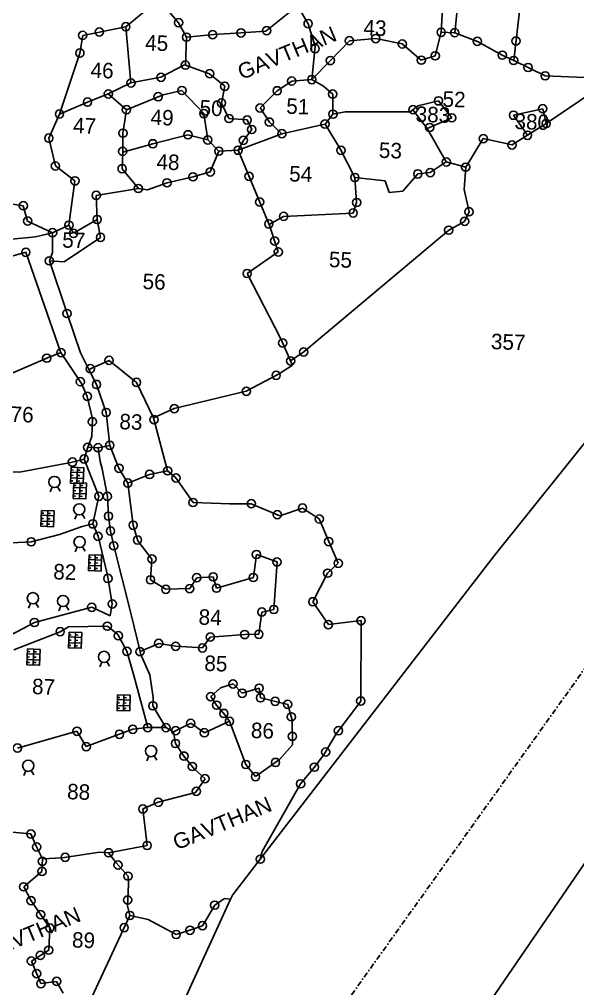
# Model space of a CAD drawing. Header units: metres. Extents: x 287345 to 291891, y 1993918 to 1999987.
# Drawn here: x 290365 to 290888, y 1995981 to 1996888 of the extents above; entities that cross this region are included whole.
import ezdxf
from ezdxf.enums import TextEntityAlignment as Align

# ---------------------------------------------------------------- set-up
doc = ezdxf.new("R2010")
doc.units = ezdxf.units.M
doc.header["$MEASUREMENT"] = 0
doc.linetypes.add('DASHDOT', pattern=[1, 0.5, -0.25, 0, -0.25])
for name, color, linetype in [('POLY_PARCEL', 6, 'Continuous'), ('POLY_ROAD', 30, 'Continuous'), ('POLY_WATER', 4, 'Continuous'), ('TEXT_MAPIN', 7, 'Continuous'), ('TEXT_PARCEL', 7, 'Continuous'), ('V_BOUND_STREAM_LINE', 7, 'DASHDOT')]:
    doc.layers.add(name, color=color, linetype=linetype)
doc.styles.get("Standard").update_dxf_attribs({"font": 'arial.ttf'})
doc.styles.add('TEXT_MAP', font='')
doc.styles.get('TEXT_MAP').set_extended_font_data('Kruti Dev 050')

msp = doc.modelspace()

# ---------------------------------------------------------------- linework, layer by layer
for points in [[(290413.53, 1996468.66), (290425.33, 1996468.24), (290424.81, 1996453.46), (290413.01, 1996453.88)], [(290416.03, 1996454.27), (290427.83, 1996453.85), (290427.31, 1996439.08), (290415.51, 1996439.5)], [(290385.75, 1996428.25), (290397.55, 1996427.84), (290397.02, 1996413.06), (290385.22, 1996413.48)], [(290430.21, 1996386.8), (290442.01, 1996386.38), (290441.49, 1996371.6), (290429.69, 1996372.02)], [(290411.61, 1996314.46), (290423.41, 1996314.05), (290422.89, 1996299.27), (290411.09, 1996299.69)], [(290372.68, 1996298.7), (290384.48, 1996298.28), (290383.96, 1996283.5), (290372.16, 1996283.92)], [(290457, 1996255.83), (290468.8, 1996255.41), (290468.28, 1996240.64), (290456.48, 1996241.05)]]:
    msp.add_lwpolyline(points, close=True)
for points in [[(290413.44, 1996466.15), (290415.56, 1996466.08)], [(290419.43, 1996468.45), (290418.91, 1996453.67)], [(290419.34, 1996465.94), (290421.83, 1996465.86)], [(290413.09, 1996456.11), (290415.2, 1996456.03)], [(290413.18, 1996458.67), (290424.98, 1996458.25)], [(290413.26, 1996461.17), (290415.38, 1996461.1)], [(290413.37, 1996464.12), (290425.17, 1996463.7)], [(290418.99, 1996455.9), (290421.47, 1996455.81)], [(290419.17, 1996460.96), (290421.65, 1996460.88)], [(290393.86, 1996445.74), (290395.77, 1996450.14)], [(290403.08, 1996446.36), (290400.59, 1996450.46)], [(290415.77, 1996446.79), (290417.88, 1996446.71)], [(290415.87, 1996449.73), (290427.67, 1996449.31)], [(290415.94, 1996451.77), (290418.06, 1996451.69)], [(290421.93, 1996454.06), (290421.41, 1996439.29)], [(290421.67, 1996446.58), (290424.15, 1996446.49)], [(290421.84, 1996451.56), (290424.33, 1996451.47)], [(290415.59, 1996441.72), (290417.7, 1996441.65)], [(290415.68, 1996444.28), (290427.48, 1996443.87)], [(290421.49, 1996441.51), (290423.97, 1996441.43)], [(290385.48, 1996420.77), (290387.6, 1996420.69)], [(290385.59, 1996423.71), (290397.39, 1996423.29)], [(290385.66, 1996425.75), (290387.77, 1996425.67)], [(290391.65, 1996428.04), (290391.12, 1996413.27)], [(290391.38, 1996420.56), (290393.87, 1996420.47)], [(290391.56, 1996425.54), (290394.04, 1996425.45)], [(290417.04, 1996420.09), (290418.96, 1996424.49)], [(290426.26, 1996420.71), (290423.77, 1996424.81)], [(290385.3, 1996415.71), (290387.42, 1996415.63)], [(290385.39, 1996418.27), (290397.19, 1996417.85)], [(290391.2, 1996415.5), (290393.69, 1996415.41)], [(290417.32, 1996389.52), (290419.24, 1996393.91)], [(290426.54, 1996390.14), (290424.05, 1996394.24)], [(290430.12, 1996384.29), (290432.24, 1996384.22)], [(290436.11, 1996386.59), (290435.59, 1996371.81)], [(290436.02, 1996384.08), (290438.51, 1996384)], [(290429.77, 1996374.25), (290431.88, 1996374.17)], [(290429.86, 1996376.81), (290441.66, 1996376.39)], [(290429.94, 1996379.31), (290432.06, 1996379.24)], [(290430.05, 1996382.26), (290441.85, 1996381.84)], [(290435.67, 1996374.04), (290438.15, 1996373.95)], [(290435.84, 1996379.11), (290438.33, 1996379.02)], [(290373.66, 1996336.91), (290375.57, 1996341.31)], [(290382.88, 1996337.53), (290380.39, 1996341.63)], [(290401.97, 1996334.34), (290403.89, 1996338.73)], [(290411.19, 1996334.95), (290408.7, 1996339.06)], [(290411.52, 1996311.96), (290413.63, 1996311.88)], [(290417.51, 1996314.26), (290416.99, 1996299.48)], [(290417.42, 1996311.75), (290419.91, 1996311.66)], [(290411.16, 1996301.92), (290413.28, 1996301.84)], [(290411.25, 1996304.48), (290423.06, 1996304.06)], [(290411.34, 1996306.98), (290413.46, 1996306.9)], [(290411.45, 1996309.92), (290423.25, 1996309.51)], [(290417.06, 1996301.71), (290419.55, 1996301.62)], [(290417.24, 1996306.77), (290419.73, 1996306.68)], [(290372.52, 1996294.16), (290384.32, 1996293.74)], [(290372.59, 1996296.19), (290374.71, 1996296.12)], [(290378.58, 1996298.49), (290378.06, 1996283.71)], [(290378.49, 1996295.98), (290380.98, 1996295.89)], [(290372.24, 1996286.15), (290374.35, 1996286.07)], [(290372.33, 1996288.71), (290384.13, 1996288.29)], [(290372.42, 1996291.21), (290374.53, 1996291.14)], [(290378.14, 1996285.94), (290380.62, 1996285.85)], [(290378.32, 1996291), (290380.8, 1996290.92)], [(290440.25, 1996282.07), (290442.17, 1996286.46)], [(290449.47, 1996282.69), (290446.98, 1996286.79)], [(290456.74, 1996248.35), (290458.85, 1996248.27)], [(290456.84, 1996251.29), (290468.64, 1996250.87)], [(290456.91, 1996253.32), (290459.03, 1996253.25)], [(290462.9, 1996255.62), (290462.38, 1996240.85)], [(290462.64, 1996248.14), (290465.12, 1996248.05)], [(290462.81, 1996253.12), (290465.3, 1996253.03)], [(290456.56, 1996243.28), (290458.67, 1996243.21)], [(290456.65, 1996245.84), (290468.45, 1996245.43)], [(290462.46, 1996243.07), (290464.94, 1996242.99)], [(290484.35, 1996193.86), (290486.27, 1996198.25)], [(290493.57, 1996194.48), (290491.08, 1996198.58)], [(290369.3, 1996180.14), (290371.22, 1996184.53)], [(290378.52, 1996180.75), (290376.03, 1996184.86)]]:
    msp.add_lwpolyline(points)
for centre, radius in [((290464.64, 1996880.96), 3.85), ((290514.03, 1996884.69), 3.85), ((290635.29, 1996883.74), 3.85), ((290424.33, 1996872.81), 3.85), ((290439.9, 1996875.95), 3.85), ((290521.47, 1996871.1), 3.85), ((290545.91, 1996873.43), 3.85), ((290572.46, 1996875.13), 3.85), ((290596.45, 1996877.28), 3.85), ((290698.57, 1996869.83), 3.85), ((290759.83, 1996875.72), 3.85), ((290772.53, 1996875.28), 3.85), ((290641.83, 1996860.36), 3.85), ((290673.9, 1996867.79), 3.85), ((290723.4, 1996864.79), 3.85), ((290793.72, 1996867.21), 3.85), ((290829.85, 1996867.53), 3.85), ((290421.66, 1996856.24), 3.85), ((290754.27, 1996853.7), 3.85), ((290817.02, 1996854.3), 3.85), ((290520.44, 1996844.99), 3.85), ((290656.16, 1996849.26), 3.85), ((290741.2, 1996849.58), 3.85), ((290827.68, 1996849.34), 3.85), ((290841.18, 1996842.76), 3.85), ((290497.55, 1996833.56), 3.85), ((290543.11, 1996836.94), 3.85), ((290857.18, 1996834.97), 3.85), ((290469.44, 1996828.3), 3.85), ((290557.28, 1996825.19), 3.85), ((290619.97, 1996830.06), 3.85), ((290638.78, 1996831.47), 3.85), ((290448.25, 1996818.04), 3.85), ((290494.87, 1996815.37), 3.85), ((290517.16, 1996821.23), 3.85), ((290606.31, 1996820.96), 3.85), ((290658.31, 1996817.87), 3.85), ((290428.8, 1996810.39), 3.85), ((290554.22, 1996809.47), 3.85), ((290757.36, 1996811.52), 3.85), ((290402.57, 1996799.24), 3.85), ((290465.23, 1996803.27), 3.85), ((290537.66, 1996799.67), 3.85), ((290590.32, 1996804.86), 3.85), ((290658.48, 1996799.12), 3.85), ((290733.41, 1996803.26), 3.85), ((290827.53, 1996798.11), 3.85), ((290854.84, 1996804.22), 3.85), ((290561.21, 1996795.06), 3.85), ((290578.25, 1996793.63), 3.85), ((290599.02, 1996791.64), 3.85), ((290651.06, 1996789.8), 3.85), ((290769.72, 1996795.67), 3.85), ((290858.1, 1996790.36), 3.85), ((290461.95, 1996781.31), 3.85), ((290522.78, 1996779.79), 3.85), ((290582.52, 1996784.73), 3.85), ((290610.73, 1996780.81), 3.85), ((290749.05, 1996786.61), 3.85), ((290840.6, 1996779.35), 3.85), ((290392.6, 1996776.68), 3.85), ((290489.97, 1996771.37), 3.85), ((290541.37, 1996774.96), 3.85), ((290574.66, 1996774.59), 3.85), ((290799.25, 1996776.2), 3.85), ((290826.13, 1996770.25), 3.85), ((290461.77, 1996764.24), 3.85), ((290551.69, 1996764.45), 3.85), ((290569.84, 1996765.36), 3.85), ((290666.09, 1996765.24), 3.85), ((290764.59, 1996754.33), 3.85), ((290398.76, 1996750.64), 3.85), ((290461.19, 1996748.01), 3.85), ((290543.75, 1996745.06), 3.85), ((290737.94, 1996743.19), 3.85), ((290749.65, 1996744.44), 3.85), ((290782.76, 1996749.52), 3.85), ((290417.03, 1996736.66), 3.85), ((290503.24, 1996734.86), 3.85), ((290527.54, 1996740.46), 3.85), ((290580.01, 1996740.87), 3.85), ((290679.05, 1996739.86), 3.85), ((290476.38, 1996729.56), 3.85), ((290436.96, 1996723.07), 3.85), ((290589.97, 1996716.88), 3.85), ((290680.72, 1996716.47), 3.85), ((290368.69, 1996713.38), 3.85), ((290677.45, 1996706.59), 3.85), ((290785.87, 1996707.75), 3.85), ((290372.76, 1996699.07), 3.85), ((290437.83, 1996700.54), 3.85), ((290598.48, 1996696.37), 3.85), ((290612.32, 1996703.48), 3.85), ((290781.8, 1996698.73), 3.85), ((290396.09, 1996688.13), 3.85), ((290411.39, 1996695.2), 3.85), ((290415.7, 1996687.58), 3.85), ((290766.92, 1996690.51), 3.85), ((290440.99, 1996683.77), 3.85), ((290603.92, 1996680.39), 3.85), ((290371.05, 1996669.85), 3.85), ((290607.39, 1996670.18), 3.85), ((290393.1, 1996661.83), 3.85), ((290578.2, 1996649.99), 3.85), ((290409.62, 1996612.59), 3.85), ((290611.41, 1996584.99), 3.85), ((290390.67, 1996570.78), 3.85), ((290403.97, 1996575.95), 3.85), ((290631.17, 1996576.59), 3.85), ((290431.51, 1996560.85), 3.85), ((290448.98, 1996568.66), 3.85), ((290618.93, 1996568.15), 3.85), ((290605.4, 1996554.69), 3.85), ((290422, 1996548.7), 3.85), ((290437.22, 1996546.17), 3.85), ((290474.66, 1996548.08), 3.85), ((290428.61, 1996535.03), 3.85), ((290577.41, 1996539.79), 3.85), ((290446.27, 1996519.93), 3.85), ((290510.03, 1996523.54), 3.85), ((290433.34, 1996511.28), 3.85), ((290491.02, 1996513.25), 3.85), ((290449.64, 1996489.18), 3.85), ((290428.97, 1996487.38), 3.85), ((290438.69, 1996486.92), 3.85), ((290414.69, 1996473.52), 3.85), ((290425.64, 1996476.35), 3.85), ((290458.22, 1996467.79), 3.85), ((290486.87, 1996461.97), 3.85), ((290503.82, 1996465.38), 3.85), ((290397.87, 1996454.95), 5.24), ((290466.54, 1996453.88), 3.85), ((290511.6, 1996458.7), 3.85), ((290439.39, 1996441.52), 3.85), ((290447.36, 1996441.42), 3.85), ((290527.62, 1996435.7), 3.85), ((290582.09, 1996434.57), 3.85), ((290421.06, 1996429.29), 5.24), ((290606.47, 1996424.25), 3.85), ((290630.04, 1996430.47), 3.85), ((290433.79, 1996415.71), 3.85), ((290448.47, 1996422.89), 3.85), ((290645.71, 1996420.3), 3.85), ((290450.32, 1996409.04), 3.85), ((290471.56, 1996414.45), 3.85), ((290376.09, 1996398.92), 3.85), ((290421.33, 1996398.72), 5.24), ((290438.66, 1996404.1), 3.85), ((290475.62, 1996400.66), 3.85), ((290654.58, 1996399.16), 3.85), ((290453.36, 1996395.14), 3.85), ((290489.15, 1996382.81), 3.85), ((290586.91, 1996387.02), 3.85), ((290606.19, 1996380.07), 3.85), ((290663.48, 1996378.82), 3.85), ((290447.88, 1996364.65), 3.85), ((290487.77, 1996363.35), 3.85), ((290531.06, 1996365.3), 3.85), ((290546.43, 1996366.15), 3.85), ((290584.06, 1996365.52), 3.85), ((290653.53, 1996369.56), 3.85), ((290502.09, 1996354.48), 3.85), ((290524.43, 1996355.09), 3.85), ((290549.55, 1996355.59), 3.85), ((290377.67, 1996346.11), 5.24), ((290405.99, 1996343.54), 5.24), ((290639.76, 1996342.81), 3.85), ((290432.79, 1996337.69), 3.85), ((290451.98, 1996340.82), 3.85), ((290603.22, 1996335.57), 3.85), ((290591.98, 1996333.18), 3.85), ((290684.83, 1996325.19), 3.85), ((290379.13, 1996323.44), 3.85), ((290447.41, 1996320.02), 3.85), ((290654.24, 1996321.46), 3.85), ((290403.18, 1996314.84), 3.85), ((290457.68, 1996311.02), 3.85), ((290543.74, 1996309.81), 3.85), ((290575.9, 1996312.15), 3.85), ((290589.15, 1996312.38), 3.85), ((290495.42, 1996303.85), 3.85), ((290511.37, 1996301.2), 3.85), ((290536.41, 1996299.61), 3.85), ((290444.26, 1996291.27), 5.24), ((290465.66, 1996296.49), 3.85), ((290477.96, 1996296.17), 3.85), ((290564.99, 1996265.94), 3.85), ((290589.49, 1996261.93), 3.85), ((290544.13, 1996254.1), 3.85), ((290573.6, 1996257.25), 3.85), ((290590.75, 1996252.98), 3.85), ((290489.99, 1996245.44), 3.85), ((290549.61, 1996246.05), 3.85), ((290604.43, 1996249.68), 3.85), ((290616.22, 1996246.83), 3.85), ((290684.57, 1996249.89), 3.85), ((290556.39, 1996238.32), 3.85), ((290619.53, 1996235.14), 3.85), ((290485.16, 1996225.07), 3.85), ((290502.19, 1996225.05), 3.85), ((290525.42, 1996229.09), 3.85), ((290561.66, 1996230.95), 3.85), ((290418.94, 1996221.69), 3.85), ((290458.73, 1996218.87), 3.85), ((290471.18, 1996223.52), 3.85), ((290511.33, 1996222.21), 3.85), ((290538.21, 1996220.25), 3.85), ((290620.57, 1996216.94), 3.85), ((290663.66, 1996222.29), 3.85), ((290427.61, 1996207.25), 3.85), ((290511.12, 1996210.21), 3.85), ((290363.22, 1996205.93), 3.85), ((290488.36, 1996203.06), 5.24), ((290519.09, 1996198.4), 3.85), ((290651.64, 1996202.24), 3.85), ((290373.31, 1996189.34), 5.24), ((290526.91, 1996188.68), 3.85), ((290577.01, 1996190.59), 3.85), ((290604.73, 1996192.47), 3.85), ((290641.2, 1996188.04), 3.85), ((290538.79, 1996177.27), 3.85), ((290586.04, 1996179.26), 3.85), ((290628.22, 1996172.45), 3.85), ((290530.6, 1996165.42), 3.85), ((290495.02, 1996155.24), 3.85), ((290480.64, 1996148.93), 3.85), ((290375.81, 1996125.57), 3.85), ((290381.17, 1996113.43), 3.85), ((290448.59, 1996107.94), 3.85), ((290484.67, 1996114.73), 3.85), ((290386.48, 1996099.96), 3.85), ((290407.89, 1996103.72), 3.85), ((290590.54, 1996101.98), 3.85), ((290386.15, 1996090.5), 3.85), ((290457.39, 1996096.44), 3.85), ((290466.72, 1996086.1), 3.85), ((290369.05, 1996076.07), 3.85), ((290375.92, 1996063.11), 3.85), ((290466.42, 1996063.84), 3.85), ((290547.92, 1996058.93), 3.85), ((290384.95, 1996050.06), 3.85), ((290468.44, 1996049.23), 3.85), ((290393.57, 1996037.61), 3.85), ((290463.15, 1996037.86), 3.85), ((290524.72, 1996035.47), 3.85), ((290536.44, 1996039.68), 3.85), ((290511.79, 1996031.5), 3.85), ((290392.45, 1996016.83), 3.85), ((290384.67, 1996011.91), 3.85), ((290376.28, 1996006.61), 3.85), ((290381.22, 1995994.85), 3.85), ((290385.17, 1995985.48), 3.85), ((290399.91, 1995987.65), 3.85)]:
    msp.add_circle(centre, radius)
at = {"layer": 'POLY_PARCEL'}
for p, q in [((290834.94, 1996910.08), (290827.68, 1996849.34)), ((290464.64, 1996880.96), (290491.69, 1996903.33)), ((290595.86, 1996876.8), (290625.36, 1996900.57)), ((290625.36, 1996900.57), (290635.29, 1996883.74)), ((290504.02, 1996896.3), (290514.03, 1996884.69)), ((290514.03, 1996884.69), (290521.47, 1996871.1)), ((290635.29, 1996883.74), (290642.03, 1996862.25)), ((290421.66, 1996856.24), (290424.33, 1996872.81)), ((290424.33, 1996872.81), (290464.64, 1996880.96)), ((290464.64, 1996880.96), (290469.44, 1996828.3)), ((290521.47, 1996871.1), (290546.98, 1996873.53)), ((290546.98, 1996873.53), (290572.46, 1996875.13)), ((290572.46, 1996875.13), (290595.86, 1996876.8)), ((290754.27, 1996853.7), (290759.83, 1996875.72)), ((290793.72, 1996867.21), (290772.53, 1996875.28)), ((290521.47, 1996871.1), (290520.44, 1996844.99)), ((290656.16, 1996849.26), (290673.9, 1996867.79)), ((290673.9, 1996867.79), (290698.57, 1996869.83)), ((290698.57, 1996869.83), (290723.4, 1996864.79)), ((290723.4, 1996864.79), (290741.2, 1996849.58)), ((290817.02, 1996854.3), (290793.72, 1996867.21)), ((290402.57, 1996799.24), (290421.66, 1996856.24)), ((290642.03, 1996862.25), (290638.78, 1996831.47)), ((290638.78, 1996831.47), (290656.16, 1996849.26)), ((290741.2, 1996849.58), (290754.27, 1996853.7)), ((290827.68, 1996849.34), (290817.02, 1996854.3)), ((290857.18, 1996834.97), (290827.68, 1996849.34)), ((290519.64, 1996845.27), (290497.55, 1996833.56)), ((290520.44, 1996844.99), (290519.64, 1996845.27)), ((290543.11, 1996836.94), (290520.44, 1996844.99)), ((290557.28, 1996825.19), (290543.11, 1996836.94)), ((290469.44, 1996828.3), (290448.25, 1996818.04)), ((290497.55, 1996833.56), (290469.44, 1996828.3)), ((290606.31, 1996820.96), (290619.97, 1996830.06)), ((290619.97, 1996830.06), (290638.78, 1996831.47)), ((290638.78, 1996831.47), (290649.81, 1996825.25)), ((290901.71, 1996832.97), (290857.18, 1996834.97)), ((290499.52, 1996817.27), (290517.16, 1996821.23)), ((290517.16, 1996821.23), (290537.66, 1996799.67)), ((290554.22, 1996809.47), (290557.28, 1996825.19)), ((290590.32, 1996804.86), (290606.31, 1996820.96)), ((290649.81, 1996825.25), (290658.31, 1996817.87)), ((290858.1, 1996790.36), (290899.53, 1996818.47)), ((290428.8, 1996810.39), (290402.57, 1996799.24)), ((290448.25, 1996818.04), (290428.8, 1996810.39)), ((290465.23, 1996803.27), (290448.25, 1996818.04)), ((290465.23, 1996803.27), (290499.52, 1996817.27)), ((290561.21, 1996795.06), (290554.22, 1996809.47)), ((290658.31, 1996817.87), (290658.48, 1996799.12)), ((290738.02, 1996806.78), (290757.36, 1996811.52)), ((290757.36, 1996811.52), (290769.72, 1996795.67)), ((290461.95, 1996781.31), (290465.23, 1996803.27)), ((290599.02, 1996791.64), (290590.32, 1996804.86)), ((290658.48, 1996799.12), (290669.88, 1996801.28)), ((290669.88, 1996801.28), (290730.74, 1996801.21)), ((290730.74, 1996801.21), (290733.41, 1996803.26)), ((290733.41, 1996803.26), (290738.02, 1996806.78)), ((290746.86, 1996785.64), (290733.41, 1996803.26)), ((290854.84, 1996804.22), (290827.53, 1996798.11)), ((290858.1, 1996790.36), (290854.84, 1996804.22)), ((290402.57, 1996799.24), (290392.6, 1996776.68)), ((290537.66, 1996799.67), (290541.37, 1996774.96)), ((290578.25, 1996793.63), (290561.21, 1996795.06)), ((290578.25, 1996793.63), (290582.52, 1996784.73)), ((290610.73, 1996780.81), (290599.02, 1996791.64)), ((290658.48, 1996799.12), (290651.11, 1996789.87)), ((290769.72, 1996795.67), (290746.86, 1996785.64)), ((290827.53, 1996798.11), (290840.6, 1996779.35)), ((290582.52, 1996784.73), (290574.66, 1996774.59)), ((290651.06, 1996789.8), (290610.73, 1996780.81)), ((290651.11, 1996789.87), (290651.06, 1996789.8)), ((290665.41, 1996766.59), (290651.11, 1996789.87)), ((290764.59, 1996754.33), (290746.86, 1996785.64)), ((290840.6, 1996779.35), (290858.1, 1996790.36)), ((290392.6, 1996776.68), (290398.76, 1996750.64)), ((290461.77, 1996764.24), (290461.95, 1996781.31)), ((290522.78, 1996779.79), (290489.97, 1996771.37)), ((290541.37, 1996774.96), (290522.78, 1996779.79)), ((290541.37, 1996774.96), (290551.69, 1996764.45)), ((290569.84, 1996765.36), (290610.73, 1996780.81)), ((290574.66, 1996774.59), (290569.84, 1996765.36)), ((290782.76, 1996749.52), (290799.25, 1996776.2)), ((290799.25, 1996776.2), (290826.13, 1996770.25)), ((290826.13, 1996770.25), (290840.6, 1996779.35)), ((290489.97, 1996771.37), (290461.75, 1996763.62)), ((290461.75, 1996763.62), (290461.77, 1996764.24)), ((290551.69, 1996764.45), (290543.75, 1996745.06)), ((290569.84, 1996765.36), (290551.69, 1996764.45)), ((290598.48, 1996696.37), (290569.84, 1996765.36)), ((290679.05, 1996739.86), (290665.41, 1996766.59)), ((290461.19, 1996748.01), (290461.75, 1996763.62)), ((290398.76, 1996750.64), (290417.03, 1996736.66)), ((290476.38, 1996729.56), (290461.19, 1996748.01)), ((290764.59, 1996754.33), (290749.65, 1996744.44)), ((290782.76, 1996749.52), (290764.59, 1996754.33)), ((290781.19, 1996728.75), (290782.76, 1996749.52)), ((290417.03, 1996736.66), (290411.39, 1996695.2)), ((290527.54, 1996740.46), (290503.24, 1996734.86)), ((290543.75, 1996745.06), (290527.54, 1996740.46)), ((290679.05, 1996739.86), (290680.72, 1996716.47)), ((290707.28, 1996736.78), (290679.05, 1996739.86)), ((290711.06, 1996725.81), (290707.28, 1996736.78)), ((290737.94, 1996743.19), (290724.03, 1996727.02)), ((290749.65, 1996744.44), (290737.94, 1996743.19)), ((290436.96, 1996723.07), (290476.38, 1996729.56)), ((290485.09, 1996728.42), (290476.38, 1996729.56)), ((290503.24, 1996734.86), (290485.09, 1996728.42)), ((290785.87, 1996707.75), (290781.19, 1996728.75)), ((290437.83, 1996700.54), (290436.96, 1996723.07)), ((290724.03, 1996727.02), (290711.06, 1996725.81)), ((290368.69, 1996713.38), (290350.86, 1996716.09)), ((290372.76, 1996699.07), (290368.69, 1996713.38)), ((290680.72, 1996716.47), (290677.45, 1996706.59)), ((290415.7, 1996687.58), (290437.83, 1996700.54)), ((290440.99, 1996683.77), (290437.83, 1996700.54)), ((290612.32, 1996703.48), (290598.7, 1996695.73)), ((290677.45, 1996706.59), (290612.32, 1996703.48)), ((290781.8, 1996698.73), (290785.87, 1996707.75)), ((290396.09, 1996688.13), (290372.76, 1996699.07)), ((290411.39, 1996695.2), (290396.09, 1996688.13)), ((290411.39, 1996695.2), (290415.7, 1996687.58)), ((290598.7, 1996695.73), (290598.48, 1996696.37)), ((290607.39, 1996670.18), (290598.7, 1996695.73)), ((290766.92, 1996690.51), (290781.8, 1996698.73)), ((290406.83, 1996660.81), (290440.99, 1996683.77)), ((290631.17, 1996576.59), (290766.92, 1996690.51)), ((290578.2, 1996649.99), (290607.39, 1996670.18)), ((290393.1, 1996661.83), (290406.83, 1996660.81)), ((290609.69, 1996588.85), (290578.2, 1996649.99)), ((290618.93, 1996568.15), (290609.69, 1996588.85)), ((290390.67, 1996570.78), (290403.97, 1996575.95)), ((290618.93, 1996568.15), (290631.17, 1996576.59)), ((290358.88, 1996557.14), (290390.67, 1996570.78)), ((290448.98, 1996568.66), (290430.08, 1996560.22)), ((290474.66, 1996548.08), (290448.98, 1996568.66)), ((290620.73, 1996564.13), (290618.93, 1996568.15)), ((290577.41, 1996539.79), (290607.49, 1996555.8)), ((290607.49, 1996555.8), (290620.73, 1996564.13)), ((290490.57, 1996514.92), (290474.66, 1996548.08)), ((290510.03, 1996523.54), (290577.41, 1996539.79)), ((290490.57, 1996514.92), (290510.03, 1996523.54)), ((290503.82, 1996465.38), (290490.57, 1996514.92)), ((290458.22, 1996467.79), (290449.64, 1996489.18)), ((290413.22, 1996473.14), (290425.64, 1996476.35)), ((290304.82, 1996465.17), (290365.04, 1996464.22)), ((290365.04, 1996464.22), (290413.22, 1996473.14)), ((290466.54, 1996453.88), (290458.22, 1996467.79)), ((290486.87, 1996461.97), (290503.82, 1996465.38)), ((290503.82, 1996465.38), (290511.6, 1996458.7)), ((290466.54, 1996453.88), (290486.87, 1996461.97)), ((290511.6, 1996458.7), (290527.62, 1996435.7)), ((290471.56, 1996414.45), (290466.54, 1996453.88)), ((290527.62, 1996435.7), (290562.05, 1996434.48)), ((290562.05, 1996434.48), (290582.09, 1996434.57)), ((290582.09, 1996434.57), (290608.94, 1996423.21)), ((290608.94, 1996423.21), (290630.04, 1996430.47)), ((290630.04, 1996430.47), (290645.71, 1996420.3)), ((290645.71, 1996420.3), (290654.58, 1996399.16)), ((290402.61, 1996405.76), (290423.79, 1996413.28)), ((290423.79, 1996413.28), (290433.79, 1996415.71)), ((290475.85, 1996399.88), (290471.56, 1996414.45)), ((290376.09, 1996398.92), (290402.61, 1996405.76)), ((290358.06, 1996398.1), (290376.09, 1996398.92)), ((290489.15, 1996382.81), (290475.85, 1996399.88)), ((290654.58, 1996399.16), (290663.48, 1996378.82)), ((290487.77, 1996363.35), (290489.15, 1996382.81)), ((290586.91, 1996387.02), (290584.06, 1996365.52)), ((290606.19, 1996380.07), (290586.91, 1996387.02)), ((290603.22, 1996335.57), (290606.19, 1996380.07)), ((290663.48, 1996378.82), (290653.53, 1996369.56)), ((290531.06, 1996365.3), (290524.43, 1996355.09)), ((290546.43, 1996366.15), (290531.06, 1996365.3)), ((290549.55, 1996355.59), (290546.43, 1996366.15)), ((290584.06, 1996365.52), (290549.55, 1996355.59)), ((290653.53, 1996369.56), (290639.76, 1996342.81)), ((290502.09, 1996354.48), (290487.77, 1996363.35)), ((290524.43, 1996355.09), (290502.09, 1996354.48)), ((290639.76, 1996342.81), (290654.24, 1996321.46)), ((290589.15, 1996312.38), (290591.98, 1996333.18)), ((290591.98, 1996333.18), (290603.22, 1996335.57)), ((290654.24, 1996321.46), (290684.83, 1996325.19)), ((290684.83, 1996325.19), (290684.57, 1996249.89)), ((290543.74, 1996309.81), (290575.9, 1996312.15)), ((290575.9, 1996312.15), (290589.15, 1996312.38)), ((290477.96, 1996296.17), (290495.42, 1996303.85)), ((290495.42, 1996303.85), (290511.37, 1996301.2)), ((290511.37, 1996301.2), (290536.41, 1996299.61)), ((290536.41, 1996299.61), (290543.74, 1996309.81)), ((290564.99, 1996265.94), (290553.33, 1996262.16)), ((290573.6, 1996257.25), (290564.99, 1996265.94)), ((290553.33, 1996262.16), (290544.13, 1996254.1)), ((290589.49, 1996261.93), (290573.6, 1996257.25)), ((290590.75, 1996252.98), (290589.49, 1996261.93)), ((290544.13, 1996254.1), (290549.61, 1996246.05)), ((290616.22, 1996246.83), (290590.75, 1996252.98)), ((290620.42, 1996232.02), (290616.22, 1996246.83)), ((290684.57, 1996249.89), (290661.47, 1996219.4)), ((290549.61, 1996246.05), (290557.67, 1996236.86)), ((290509.41, 1996221.27), (290525.42, 1996229.09)), ((290525.42, 1996229.09), (290538.21, 1996220.25)), ((290538.21, 1996220.25), (290561.66, 1996230.95)), ((290557.67, 1996236.86), (290561.66, 1996230.95)), ((290561.66, 1996230.95), (290577.01, 1996190.59)), ((290620.65, 1996208.95), (290620.42, 1996232.02)), ((290363.22, 1996205.93), (290418.94, 1996221.69)), ((290418.94, 1996221.69), (290427.61, 1996207.25)), ((290427.61, 1996207.25), (290471.18, 1996223.52)), ((290471.18, 1996223.52), (290485.16, 1996225.07)), ((290502.19, 1996225.05), (290509.41, 1996221.27)), ((290511.12, 1996210.21), (290509.41, 1996221.27)), ((290661.47, 1996219.4), (290650.43, 1996200.13)), ((290519.09, 1996198.4), (290511.12, 1996210.21)), ((290608.63, 1996195.23), (290620.65, 1996208.95)), ((290528.63, 1996186.53), (290519.09, 1996198.4)), ((290586.04, 1996179.26), (290608.63, 1996195.23)), ((290650.43, 1996200.13), (290641.2, 1996188.04)), ((290538.79, 1996177.27), (290528.63, 1996186.53)), ((290577.01, 1996190.59), (290586.04, 1996179.26)), ((290641.2, 1996188.04), (290628.22, 1996172.45)), ((290529.95, 1996164.48), (290538.79, 1996177.27)), ((290628.22, 1996172.45), (290592.32, 1996109.04)), ((290495.02, 1996155.24), (290529.95, 1996164.48)), ((290480.64, 1996148.93), (290495.02, 1996155.24)), ((290484.67, 1996114.73), (290480.64, 1996148.93)), ((290351.21, 1996127.98), (290375.81, 1996125.57)), ((290375.81, 1996125.57), (290381.17, 1996113.43)), ((290381.17, 1996113.43), (290386.57, 1996102.44)), ((290448.59, 1996107.94), (290484.67, 1996114.73)), ((290386.57, 1996102.44), (290386.15, 1996090.5)), ((290386.57, 1996102.44), (290405.22, 1996103.31)), ((290405.22, 1996103.31), (290440.12, 1996108.63)), ((290440.12, 1996108.63), (290448.59, 1996107.94)), ((290448.59, 1996107.94), (290455.58, 1996098.44)), ((290592.32, 1996109.04), (290590.54, 1996101.98)), ((290455.58, 1996098.44), (290466.72, 1996086.1)), ((290386.15, 1996090.5), (290369.05, 1996076.07)), ((290466.72, 1996086.1), (290467.21, 1996078.37)), ((290369.05, 1996076.07), (290375.92, 1996063.11)), ((290467.21, 1996078.37), (290466.12, 1996058.36)), ((290375.92, 1996063.11), (290393.57, 1996037.61)), ((290466.12, 1996058.36), (290468.44, 1996049.23)), ((290536.44, 1996039.68), (290547.92, 1996058.93)), ((290547.92, 1996058.93), (290557.02, 1996065.17)), ((290557.02, 1996065.17), (290562.79, 1996064.41)), ((290419.09, 1995943.14), (290468.44, 1996049.23)), ((290468.44, 1996049.23), (290485.67, 1996045.53)), ((290485.67, 1996045.53), (290511.79, 1996031.5)), ((290524.72, 1996035.47), (290536.44, 1996039.68)), ((290393.57, 1996037.61), (290392.45, 1996016.83)), ((290511.79, 1996031.5), (290524.72, 1996035.47)), ((290392.45, 1996016.83), (290376.28, 1996006.61)), ((290376.28, 1996006.61), (290385.17, 1995985.48)), ((290385.17, 1995985.48), (290399.91, 1995987.65)), ((290399.91, 1995987.65), (290406.08, 1995976.64))]:
    msp.add_line(p, q, dxfattribs=at)
at = {"layer": 'POLY_ROAD'}
for p, q in [((290759.83, 1996875.72), (290762.88, 1996927.27)), ((290778.73, 1996934.49), (290772.53, 1996875.28)), ((290772.53, 1996875.28), (290759.83, 1996875.72)), ((290380.1, 1996684.3), (290351.81, 1996681.48)), ((290396.09, 1996688.13), (290380.1, 1996684.3)), ((290396.02, 1996669.65), (290396.09, 1996688.13)), ((290328.94, 1996658.13), (290371.05, 1996669.85)), ((290371.05, 1996669.85), (290403.57, 1996576.55)), ((290393.1, 1996661.83), (290396.02, 1996669.65)), ((290409.62, 1996612.59), (290393.1, 1996661.83)), ((290422.12, 1996575.76), (290409.62, 1996612.59)), ((290403.57, 1996576.55), (290403.97, 1996575.95)), ((290403.97, 1996575.95), (290423.16, 1996546.96)), ((290430.08, 1996560.22), (290422.12, 1996575.76)), ((290437.22, 1996546.17), (290430.08, 1996560.22)), ((290423.16, 1996546.96), (290428.61, 1996535.03)), ((290446.27, 1996519.93), (290437.22, 1996546.17)), ((290428.61, 1996535.03), (290433.44, 1996514.02)), ((290449.64, 1996489.18), (290446.27, 1996519.93)), ((290433.44, 1996514.02), (290432.85, 1996497.32)), ((290432.85, 1996497.32), (290428.97, 1996487.38)), ((290428.97, 1996487.38), (290425.64, 1996476.35)), ((290438.69, 1996486.92), (290428.97, 1996487.38)), ((290438.69, 1996486.92), (290449.64, 1996489.18)), ((290440.58, 1996473.94), (290438.69, 1996486.92)), ((290425.64, 1996476.35), (290439.39, 1996441.52)), ((290442.4, 1996467.13), (290440.58, 1996473.94)), ((290447.36, 1996441.42), (290442.4, 1996467.13)), ((290439.39, 1996441.52), (290433.79, 1996415.71)), ((290448.47, 1996422.89), (290447.36, 1996441.42)), ((290450.32, 1996409.04), (290448.47, 1996422.89)), ((290433.79, 1996415.71), (290438.66, 1996404.1)), ((290438.66, 1996404.1), (290447.36, 1996367.69)), ((290453.36, 1996395.14), (290450.32, 1996409.04)), ((290469.27, 1996332.16), (290453.36, 1996395.14)), ((290447.36, 1996367.69), (290451.98, 1996340.82)), ((290432.79, 1996337.69), (290379.13, 1996323.44)), ((290450.12, 1996329.74), (290432.79, 1996337.69)), ((290451.98, 1996340.82), (290450.12, 1996329.74)), ((290477.96, 1996296.17), (290469.27, 1996332.16)), ((290379.13, 1996323.44), (290356.69, 1996311.62)), ((290410.97, 1996319.26), (290447.41, 1996320.02)), ((290447.41, 1996320.02), (290457.11, 1996312.05)), ((290359.71, 1996297.89), (290403.18, 1996314.84)), ((290403.18, 1996314.84), (290410.97, 1996319.26)), ((290457.11, 1996312.05), (290465.66, 1996296.49)), ((290465.66, 1996296.49), (290472.2, 1996273.95)), ((290478.49, 1996293.98), (290477.96, 1996296.17)), ((290487.2, 1996274.59), (290478.49, 1996293.98)), ((290472.2, 1996273.95), (290485.16, 1996225.07)), ((290490.27, 1996253.35), (290487.2, 1996274.59)), ((290489.99, 1996245.44), (290490.27, 1996253.35)), ((290502.19, 1996225.05), (290489.99, 1996245.44)), ((290485.16, 1996225.07), (290502.19, 1996225.05))]:
    msp.add_line(p, q, dxfattribs=at)
at = {"layer": 'POLY_WATER'}
for p, q in [((290809.47, 1996385.91), (290951.66, 1996563.35)), ((290590.54, 1996101.98), (290809.47, 1996385.91)), ((291057.21, 1996336.51), (290605.72, 1995676.76)), ((290564.61, 1996068.34), (290590.54, 1996101.98)), ((290562.79, 1996064.41), (290564.61, 1996068.34)), ((290342.39, 1995585.89), (290562.79, 1996064.41))]:
    msp.add_line(p, q, dxfattribs=at)
at = {"layer": 'V_BOUND_STREAM_LINE', "ltscale": 10}
msp.add_line((291019.64, 1996455.78), (290669.54, 1995966.07), dxfattribs=at)

# ---------------------------------------------------------------- texts
at = {"layer": 'TEXT_MAPIN'}
for p in [(290281.72, 1996862.59), (290573.06, 1996830.93), (290512.4, 1996110.17), (290333.56, 1996006.97)]:
    msp.add_text('GAVTHAN', height=14.488, rotation=22.56054, dxfattribs=at).set_placement(p)
at = {"layer": 'TEXT_PARCEL', "style": 'TEXT_MAP'}
for s, p in [('43', (290697.89, 1996879.79)), ('45', (290493.58, 1996865.59)), ('46', (290442.5, 1996840.05)), ('52', (290771.92, 1996812.99)), ('50', (290544.54, 1996804.79)), ('51', (290625.65, 1996806.27)), ('49', (290498.66, 1996795.95)), ('383', (290752.16, 1996798.66)), ('47', (290426.11, 1996788.3)), ('380', (290844.66, 1996791.97)), ('53', (290712.35, 1996765.13)), ('48', (290504.18, 1996754.26)), ('54', (290628.38, 1996742.98)), ('57', (290415.97, 1996681.03)), ('55', (290665.57, 1996662.77)), ('56', (290491.2, 1996642.31)), ('357', (290822.6, 1996585.94)), ('76', (290367.66, 1996518.1)), ('83', (290469.46, 1996511.21)), ('82', (290407.6, 1996370.77)), ('84', (290543.62, 1996328.32)), ('85', (290548.98, 1996285.07)), ('87', (290387.69, 1996263.39)), ('86', (290592.55, 1996222.27)), ('88', (290420.53, 1996164.99)), ('89', (290425.12, 1996026.23))]:
    msp.add_text(s, height=14.488, rotation=357.97338, dxfattribs=at).set_placement(p, align=Align.MIDDLE)

doc.saveas('drawing.dxf')
